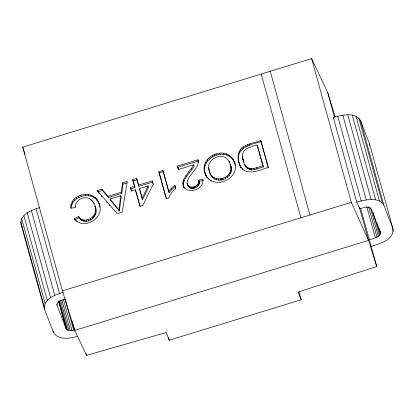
<?xml version="1.0" encoding="UTF-8"?>
<svg xmlns="http://www.w3.org/2000/svg" width="414" height="414" viewBox="0 0 414 414"><rect width="100%" height="100%" fill="white"/><g stroke="black" fill="none" stroke-linecap="round" stroke-linejoin="round"><path stroke-width="0.62" d="M209.267 170.878C212.444 185.86 235.763 177.554 230.112 164.079C237.512 177.741 213.345 187.884 209.743 172.105C203.171 159.566 224.667 149.268 229.641 162.831L229.04 161.952M78.546 216.538C84.761 225.625 99.396 215.803 94.909 206.162C101.161 216.631 84.016 228.155 78.546 216.538L74.339 218.711L74.815 219.932L79.022 217.764M95.38 207.383C94.475 201.561 89.233 196.138 83.054 198.001C78.536 198.829 74.82 202.963 75.224 207.668L70.551 208.144C70.644 192.168 96.933 188.805 99.624 205.453M240.943 167.406C237.9 162.009 236.658 154.732 240.482 149.402C245.471 143.498 254.077 143.254 260.753 140.537L268.489 168.053M238.723 162.034L239.199 163.256C234.386 148.393 250.506 144.181 261.229 141.759M193.68 164.824L178.31 169.533L177.358 166.086L197.902 159.788C201.09 169.952 179.158 179.572 190.238 188.065C194.792 189.69 201.561 185.167 198.71 180.116L202.834 179.226C204.376 187.733 193.121 192.789 186.367 189.529C176.462 182.326 190.337 171.686 193.68 164.824L194.156 166.045C190.792 173.011 181.223 179.039 183.976 187.692L183.5 186.466M242.49 156.518C241.755 148.398 251.308 146.587 257.182 144.998L263.366 166.914C258.476 167.82 252.695 171.826 247.841 168.622C244.136 165.874 242.946 160.896 242.49 156.518L242.806 157.33M205.675 174.568L207.373 177.989C193.297 158.019 228.409 141.158 235.028 163.991M206.146 175.795C197.39 158.691 226.36 145.179 234.293 161.967M71.182 208.175C71.964 194.394 95.137 190.331 99.257 204.33M119.33 211.036L118.859 209.815L120.795 195.755L110.067 199.041L110.538 200.262L119.33 211.036L121.266 196.976L120.795 195.755M121.742 193.467L121.271 192.241L122.56 182.869L127.264 181.43L122.218 212.154L117.219 213.686L97.311 190.606L102.015 189.162L107.873 196.345L108.349 197.571L121.742 193.467L123.036 184.09L122.56 182.869M187.159 184.168C189.436 190.176 200.526 186.238 198.71 180.116M77.423 336.323C69.831 338.517 58.571 340.479 53.566 332.685L44.438 309.035L21.036 224.295C19.727 214.214 32.116 209.831 39.935 207.564M44.438 309.035C43.128 298.955 55.517 294.571 63.337 292.305M369.236 239.634C373.361 238.588 383.271 236.606 379.705 230.075M380.394 232.57L371.27 208.92C368.563 205.318 363.202 207.844 359.797 208.785L356.697 202.089L333.296 117.348C341.886 115.309 354.456 111.48 360.434 120.329L369.562 143.979L392.964 228.719C394.397 240.311 378.867 243.867 370.53 246.537M142.1 198.239L148.15 185.881L148.621 187.102L142.571 199.465L139.425 188.551L148.15 185.881M168.643 191.491L171.437 188.184L174.796 185.301L175.267 186.528L171.908 189.41L169.114 192.712L162.852 170.527L158.821 171.763L166.252 198.663L168.845 197.871C169.952 194.057 172.788 191.066 175.676 188.484L174.796 185.301M360.765 208.692L376.73 266.502L298.163 292.082L301.18 299.767L169.191 340.199L166.174 332.514L86.547 355.393L74.691 330.403L62.416 290.835L22.723 147.105L311.618 58.607L327.665 92.436L335.221 116.795M134.441 186.336L130.415 187.573L130.886 188.794L134.917 187.563L132.635 179.785L136.661 178.548L138.944 186.326L152.642 182.129L153.439 185.006M97.782 191.827L102.486 190.388L108.349 197.571M123.036 184.09L127.15 182.833M132.635 179.785L133.106 181.006L137.132 179.774M158.821 171.763L159.292 172.985L163.323 171.753L169.114 192.712M177.358 166.086L177.829 167.308L198.373 161.015L197.902 159.788M136.661 178.548L138.473 185.105L152.171 180.908L152.487 181.72M107.873 196.345L121.271 192.241M140.103 206.338L135.399 189.788L131.367 191.02L130.415 187.573M245.062 165.579L244.591 164.353C248.343 171.639 257.229 167.556 262.895 165.693L263.366 166.914M62.416 290.835L351.31 202.337L368.527 240.394L376.73 266.502M65.402 298.965C62.379 299.964 56.677 300.957 57.008 305.185L66.136 328.835C68.041 331.666 72.165 330.672 74.903 329.798M356.697 202.089C365.288 200.05 377.858 196.22 383.84 205.07L392.964 228.719M199.181 181.342L203.305 180.452M206.902 176.762C216.801 190.461 242.019 176.706 233.822 160.741M74.339 218.711C83.664 231.276 105.963 217.293 98.786 203.108M240.037 165.693L239.566 164.467C244.498 177.285 259.185 170.314 268.184 167.437L260.753 140.537M98.615 192.789L99.443 193.752M101.099 195.672L101.932 196.634M106.491 201.923L107.324 202.886M108.98 204.811L109.808 205.774M110.067 199.041L118.859 209.815M333.296 117.348L333.813 118.466M188.085 186.44L187.475 184.24M249.497 143.984L249.973 145.21M256.525 167.644L256.996 168.865M247.546 144.646L248.017 145.868M245.647 145.454L246.118 146.675M253.87 168.353L254.346 169.58M243.38 146.727L243.851 147.948M251.179 168.679L251.65 169.9M250.087 168.555L250.558 169.776M241.854 147.901L242.325 149.123M249.057 168.26L249.533 169.486M240.482 149.402L240.953 150.624M247.37 167.401L247.841 168.622M245.704 165.973L246.175 167.194M242.707 158.655L243.178 159.876L243.07 158.805M243.173 160.736L243.644 161.957L243.411 160.917M239.121 151.731L239.592 152.952M238.247 154.717L238.718 155.938M242.319 168.726L242.63 169.538M238.071 158.433L238.542 159.659M240.772 166.749L241.243 167.975M234.557 162.764L234.873 163.582M232.771 158.857L233.242 160.078M231.09 156.813L231.561 158.034M228.989 155.11L229.459 156.332M226.474 153.884L226.944 155.105M230.531 165.879L231.002 167.106M230.764 167.727L231.235 168.948M230.727 169.745L231.198 170.966M230.432 171.267L230.903 172.488M223.337 153.144L223.808 154.37M229.775 172.907L230.246 174.128M228.595 174.579L229.066 175.8M219.637 153.118L220.108 154.344M227.105 176.053L227.576 177.275M225.123 177.373L225.594 178.594M215.937 153.889L216.408 155.115M214.038 154.577L214.509 155.799M222.66 178.393L223.13 179.614M221.547 178.688L222.018 179.909M212.222 155.452L212.692 156.673M220.414 178.874L220.89 180.1M218.338 178.941L218.815 180.162M209.572 157.227L210.048 158.448M216.341 178.62L216.817 179.847M207.326 159.395L207.797 160.622M214.317 177.839L214.788 179.065M212.486 176.53L212.962 177.751M208.728 167.706L209.205 168.928M208.91 169.31L209.225 170.128M210.824 174.501L211.3 175.722M205.67 161.921L206.141 163.147M210.845 180.499L211.161 181.316M204.609 164.875L205.08 166.097M208.646 178.822L208.961 179.64M204.257 168.596L204.728 169.823M204.832 172.208L205.303 173.435M198.135 160.891L198.451 161.703M198.182 161.595L198.497 162.412M198.87 180.939L199.341 182.16M198.901 181.782L199.372 183.004M198.772 182.636L199.243 183.857M198.435 183.531L198.906 184.758M191.454 168.374L191.925 169.595M197.752 184.556L198.223 185.777M196.821 185.425L197.297 186.652M195.594 186.181L196.065 187.402M188.81 171.727L189.281 172.954M194.088 186.771L194.559 187.992M193.369 186.957L193.84 188.184M192.645 187.092L193.115 188.318M191.651 187.164L192.127 188.391M190.683 187.081L191.159 188.303M185.989 175.552L186.46 176.778M189.767 186.843L190.238 188.065M188.934 186.455L189.405 187.682M188.21 185.933L188.686 187.154M187.004 183.014L187.319 183.832M183.702 179.598L184.178 180.825M183.076 181.544L183.547 182.771M182.869 183.516L183.34 184.742M184.033 187.428L184.349 188.241M183.138 185.436L183.609 186.662M171.437 188.184L171.908 189.41M162.852 170.527L163.323 171.753M138.473 185.105L138.944 186.326M139.425 188.551L142.571 199.465M102.015 189.162L102.486 190.388M97.311 190.606L97.626 191.418M98.056 201.499L98.527 202.72M96.441 198.984L96.912 200.205M94.904 197.307L95.375 198.534M93.052 195.91L93.528 197.136M90.889 194.891L91.359 196.112M93.253 202.161L93.724 203.383M95.406 209.018L95.877 210.24M91.97 200.392L92.441 201.613M90.738 199.253L91.054 200.071M95.339 211.963L95.81 213.184M88.192 194.306L88.663 195.527M94.997 213.427L95.474 214.649M94.382 214.845L94.858 216.067M85.113 194.352L85.584 195.574M93.492 216.165L93.962 217.386M92.213 217.464L92.684 218.685M90.542 218.587L91.018 219.808M80.906 195.258L81.377 196.479M87.97 219.653L88.441 220.874M78.474 196.179L78.945 197.406M86.309 220.041L86.78 221.262M76.212 197.447L76.683 198.668M84.632 220.15L85.103 221.371M82.966 219.912L83.437 221.133M73.915 199.403L74.385 200.63M81.506 219.327L81.982 220.548M80.363 218.54L80.833 219.762M75.286 206.037L75.596 206.855M72.176 201.758L72.652 202.984M71.037 204.568L71.508 205.789M75.917 220.6L76.233 221.418M21.036 224.295L22.175 227.25M229.17 161.61L230.588 165.305M22.723 147.105L25.021 154.417M392.612 228.958L393.3 231.447M360.434 120.329L383.84 205.07M358.814 117.99L382.22 202.731M356.019 116.21L379.426 200.95M352.242 115.102L375.648 199.838M347.739 114.74L371.141 199.481M379.131 228.497L380.507 233.48M377.087 223.244L380.181 234.459M373.076 212.387L379.441 235.442M370.426 207.693L378.344 236.358M368.522 206.617L376.952 237.15M342.813 115.154L366.214 199.895M366.763 206.602L375.369 237.755M337.803 116.318L361.205 201.059M327.665 92.436L334.512 117.229M359.28 206.917L368.527 240.394L74.691 330.403L72.124 321.104M311.618 58.607L351.31 202.337M270.249 71.28L309.946 215.011M261.193 74.054L300.89 217.785M298.949 291.679L301.18 299.767M257.182 144.998L262.895 165.693M177.829 167.308L178.465 169.605M175.417 187.056L175.707 188.116M159.292 172.985L166.387 198.663M152.171 180.908L153.123 184.354L142.789 205.479L139.968 206.343L135.399 189.788M133.106 181.006L134.917 187.563M130.886 188.794L131.523 191.092M168.503 337.71L169.191 340.199M86.029 353.53L86.547 355.393M65.076 299.017L73.676 330.17M63.404 299.405L72.01 330.558M61.934 300.166L70.37 330.698M36.116 208.734L59.518 293.474M60.434 300.046L68.864 330.579M59.518 300.921L67.606 330.206M58.757 300.952L66.675 329.611M58.565 301.418L66.136 328.835M31.36 210.56L54.767 295.301M56.666 303.938L57.008 305.185M27.195 212.931L50.596 297.671M23.888 215.684L47.289 300.424M53.049 330.817L53.566 332.685M21.673 218.628L45.074 303.369M20.7 221.568L44.101 306.303M209.386 170.537L209.743 172.105M235.136 164.601L235.354 165.823M99.81 206.012L100.007 207.191M369.562 143.979L369.764 145.619"/></g></svg>
